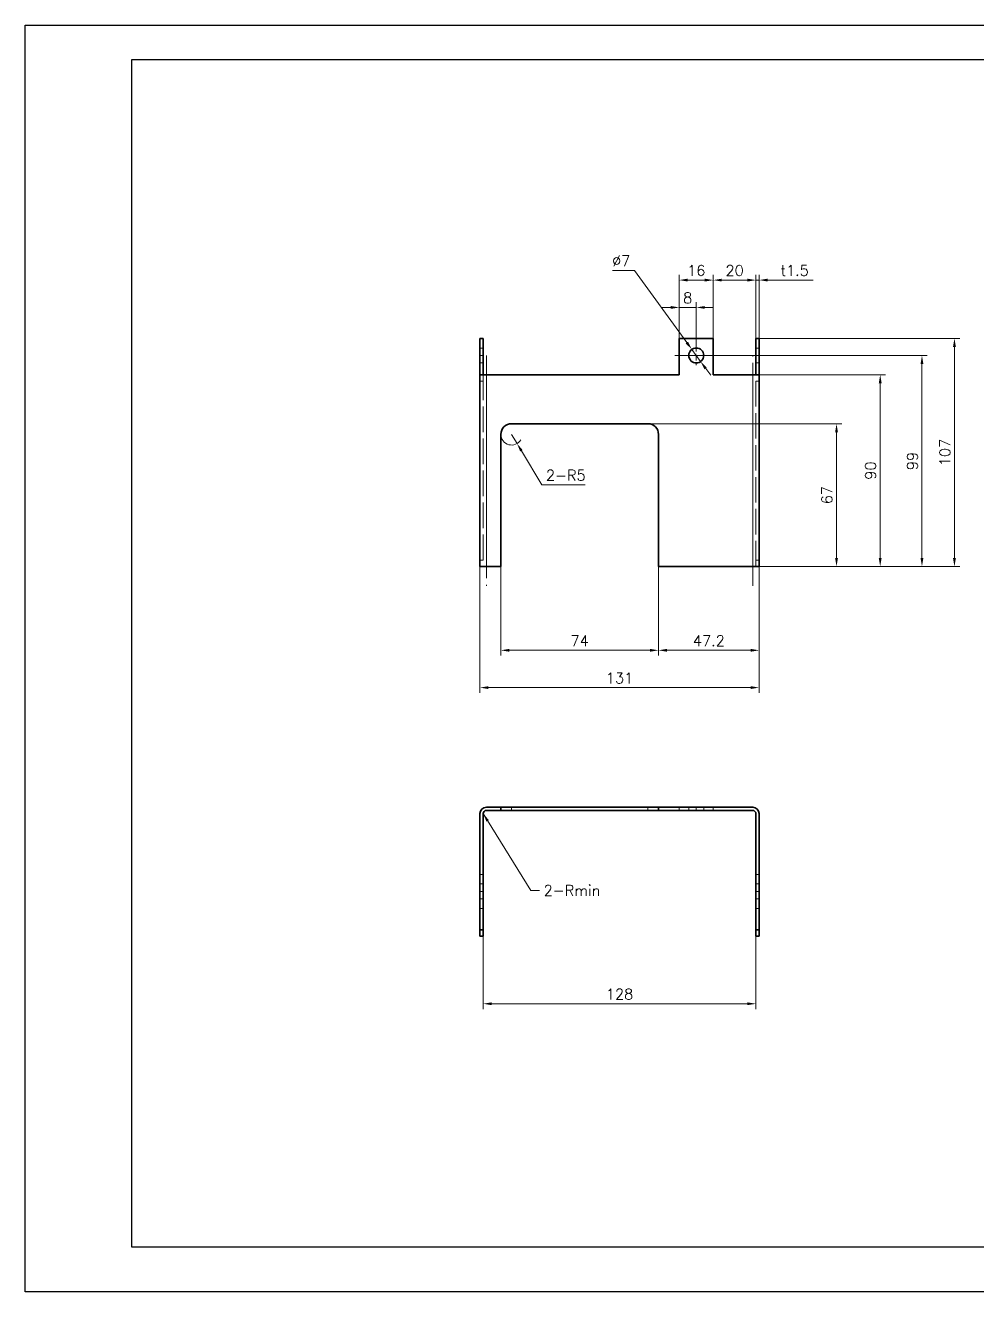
# Model space of a CAD drawing. Extents: x 337 to 133961, y -16604 to 10647.
# Drawn here: x 63455 to 63902, y 3892 to 4486 of the extents above; entities that cross this region are included whole.
import ezdxf
from ezdxf.enums import TextEntityAlignment as Align

# ---------------------------------------------------------------- set-up
doc = ezdxf.new("R2010")
doc.units = 0
for name, pattern in [('CENTER2', [28.575, 19.05, -3.175, 3.175, -3.175]), ('DASHDOT', [18.5, 12, -3, 0.5, -3]), ('DASHED', [15, 12, -3]), ('HIDDEN2', [4.7625, 3.175, -1.5875])]:
    doc.linetypes.add(name, pattern=pattern)
doc.layers.get('0').update_dxf_attribs({"linetype": 'CONTINUOUS'})
doc.layers.get('Defpoints').update_dxf_attribs({"linetype": 'CONTINUOUS'})
doc.layers.add('A3', color=7, linetype='CONTINUOUS')
for name, color, linetype, lineweight in [('DIM', 71, 'CONTINUOUS', 13), ('中心线', 2, 'CENTER2', 13), ('虚线', 1, 'HIDDEN2', 13)]:
    doc.layers.add(name, color=color, linetype=linetype, lineweight=lineweight)
doc.styles.add('CH-1', font='FSGB2312.ttf', dxfattribs={"height": 3})
doc.styles.get("Standard").update_dxf_attribs({"font": 'txt.shx', "bigfont": 'bigfont.shx'})
doc.dimstyles.new('副本2', dxfattribs={"dimscale": 2, "dimtxt": 2.5, "dimasz": 2, "dimexe": 1.25, "dimexo": 0, "dimgap": 1, "dimtad": 1, "dimdsep": 46, "dimtxsty": 'Standard', "dimcen": 0, "dimclrd": 3, "dimclre": 3, "dimclrt": 1, "dimadec": 1, "dimazin": 2, "dimtfac": 1, "dimtmove": 0, "dimatfit": 3, "dimfxl": 0, "dimtolj": 1, "dimlwd": -1, "dimlwe": -1, "dimarcsym": 0})
doc.dimstyles.new('副本2$0', dxfattribs={"dimscale": 2, "dimtxt": 2.5, "dimasz": 2, "dimexe": 1.25, "dimexo": 0, "dimgap": 1, "dimtad": 1, "dimdsep": 46, "dimtxsty": 'Standard', "dimcen": 0, "dimclrd": 3, "dimclre": 3, "dimclrt": 1, "dimadec": 1, "dimazin": 2, "dimtfac": 1, "dimtmove": 0, "dimatfit": 3, "dimfxl": 0, "dimtolj": 1, "dimlwd": -1, "dimlwe": -1, "dimarcsym": 0})
doc.dimstyles.new('副本2$3', dxfattribs={"dimscale": 2, "dimtxt": 2.5, "dimasz": 2, "dimexe": 1.25, "dimexo": 0, "dimgap": 1, "dimtad": 1, "dimtoh": 1, "dimdsep": 46, "dimtxsty": 'Standard', "dimcen": 0, "dimclrd": 3, "dimclre": 3, "dimclrt": 1, "dimadec": 1, "dimazin": 2, "dimtfac": 1, "dimtmove": 0, "dimatfit": 3, "dimfxl": 0, "dimtolj": 1, "dimlwd": -1, "dimlwe": -1, "dimarcsym": 0})
doc.dimstyles.new('副本2$4', dxfattribs={"dimscale": 2, "dimtxt": 2.5, "dimasz": 2, "dimexe": 1.25, "dimexo": 0, "dimgap": 1, "dimtad": 1, "dimtoh": 1, "dimdsep": 46, "dimtxsty": 'Standard', "dimcen": 0, "dimclrd": 3, "dimclre": 3, "dimclrt": 1, "dimadec": 1, "dimazin": 2, "dimtfac": 1, "dimtmove": 0, "dimatfit": 3, "dimfxl": 0, "dimtolj": 1, "dimlwd": -1, "dimlwe": -1, "dimarcsym": 0})

# ---------------------------------------------------------------- blocks, each defined once
blk = doc.blocks.new('A$C2CD672AE')
for p, q in [((-218.5, -289), (-218.5, 8)), ((-218.5, 8), (201.5, 8)), ((201.5, 8), (201.5, -289)), ((-193.5, 0), (193.5, 0)), ((-193.5, -278.55), (-193.5, 0)), ((16.5, -16.21), (16.5, 0)), ((21.57, 0), (21.57, -16.21)), ((69.95, 0), (181.5, 0)), ((69.95, 0), (181.5, 0)), ((69.95, 0), (181.5, 0)), ((69.95, 0), (181.5, 0)), ((193.5, 0), (193.5, -278.55)), ((101.05, 0), (101.05, -16.21)), ((101.05, 0), (101.05, -16.21)), ((101.05, 0), (101.05, -16.21)), ((101.05, 0), (101.05, -16.21)), ((101.05, 0), (101.05, -16.21)), ((116.05, 0), (116.05, -16.21)), ((116.05, 0), (116.05, -16.21)), ((116.05, 0), (116.05, -16.21)), ((116.05, 0), (116.05, -16.21)), ((116.05, 0), (116.05, -16.21)), ((128.05, 0), (128.05, -16.21)), ((128.05, 0), (128.05, -16.21)), ((128.05, 0), (128.05, -16.21)), ((128.05, 0), (128.05, -16.21)), ((128.05, 0), (128.05, -16.21)), ((140.05, -16.21), (140.05, 0)), ((16.5, -11.14), (19.04, -6.07)), ((16.5, -6.07), (128.05, -6.07)), ((16.5, -6.07), (128.05, -6.07)), ((16.5, -6.07), (128.05, -6.07)), ((16.5, -6.07), (128.05, -6.07)), ((19.04, -6.07), (21.57, -11.14)), ((128.05, -6.07), (140.05, -6.07)), ((128.05, -6.07), (140.05, -6.07)), ((128.05, -6.07), (140.05, -6.07)), ((128.05, -6.07), (193.5, -6.07)), ((16.5, -16.21), (19.04, -11.14)), ((16.5, -11.14), (128.05, -11.14)), ((16.5, -11.14), (128.05, -11.14)), ((16.5, -11.14), (128.05, -11.14)), ((16.5, -11.14), (128.05, -11.14)), ((19.04, -11.14), (21.57, -16.21)), ((16.5, -16.21), (140.05, -16.21)), ((140.05, -16.21), (16.5, -16.21)), ((16.5, -16.21), (140.05, -16.21)), ((16.5, -16.21), (193.5, -16.21)), ((193.5, -278.55), (-193.5, -278.55)), ((201.5, -289), (-218.5, -289))]:
    blk.add_line(p, q)
at = {"style": 'CH-1'}
for s, p in [('符号', (19.12, -1.91)), ('设 变 内 容', (62.89, -1.91)), ('日 期', (108.22, -2.16)), ('变更者', (122.43, -2.16)), ('锐角除去', (134.43, -1.63)), ('表面处理', (166.75, -1.61)), ('NO.', (19.39, -4.62)), ('REVISION', (63.16, -4.62)), ('DATE', (108.64, -4.87)), ('REVR', (122.85, -4.87)), ('C0.5', (134.43, -11.03))]:
    blk.add_text(s, height=1.775, dxfattribs=at).set_placement(p, align=Align.MIDDLE)
at = {"style": 'CH-1', "width": 0.7}
for s, p in [('ACUTE ANGLE', (134.43, -4.69)), ('SURFACE TREATMENT', (166.75, -4.68))]:
    blk.add_text(s, height=1.7746, dxfattribs=at).set_placement(p, align=Align.MIDDLE)
blk = doc.blocks.new('*D386')
at = {"layer": 'Defpoints', "color": 0, "transparency": 16777216}
for p in [(63668.53, 4231.63), (63799.53, 4231.63), (63799.53, 4174.85)]:
    blk.add_point(p, dxfattribs=at)
at = {"layer": 'DIM', "color": 3, "transparency": 16777216}
for p, q in [((63668.53, 4231.63), (63668.53, 4172.35)), ((63799.53, 4231.63), (63799.53, 4172.35)), ((63672.53, 4174.85), (63795.53, 4174.85))]:
    blk.add_line(p, q, dxfattribs=at)
for points in [[(63672.53, 4175.52), (63672.53, 4174.18), (63668.53, 4174.85)], [(63795.53, 4175.52), (63795.53, 4174.18), (63799.53, 4174.85)]]:
    blk.add_solid(points, dxfattribs=at)
at = {"layer": 'DIM', "color": 1, "transparency": 16777216, "insert": (63734.03, 4179.35), "char_height": 5, "attachment_point": 5}
blk.add_mtext('\\A1;131', dxfattribs=at)
blk = doc.blocks.new('*D387')
at = {"layer": 'Defpoints', "color": 0, "transparency": 16777216}
for p in [(63752.33, 4231.63), (63799.53, 4231.63), (63799.53, 4192.35)]:
    blk.add_point(p, dxfattribs=at)
at = {"layer": 'DIM', "color": 3, "transparency": 16777216}
for p, q in [((63752.33, 4231.63), (63752.33, 4189.85)), ((63799.53, 4231.63), (63799.53, 4189.85)), ((63756.33, 4192.35), (63795.53, 4192.35))]:
    blk.add_line(p, q, dxfattribs=at)
for points in [[(63756.33, 4193.01), (63756.33, 4191.68), (63752.33, 4192.35)], [(63795.53, 4193.01), (63795.53, 4191.68), (63799.53, 4192.35)]]:
    blk.add_solid(points, dxfattribs=at)
at = {"layer": 'DIM', "color": 1, "transparency": 16777216, "insert": (63775.93, 4196.85), "char_height": 5, "attachment_point": 5}
blk.add_mtext('\\A1;47.2', dxfattribs=at)
blk = doc.blocks.new('*D388')
at = {"layer": 'Defpoints', "color": 0, "transparency": 16777216}
for p in [(63678.33, 4231.63), (63752.33, 4231.63), (63678.33, 4192.35)]:
    blk.add_point(p, dxfattribs=at)
at = {"layer": 'DIM', "color": 3, "transparency": 16777216}
for p, q in [((63678.33, 4231.63), (63678.33, 4189.85)), ((63752.33, 4231.63), (63752.33, 4189.85)), ((63748.33, 4192.35), (63682.33, 4192.35))]:
    blk.add_line(p, q, dxfattribs=at)
for points in [[(63682.33, 4193.01), (63682.33, 4191.68), (63678.33, 4192.35)], [(63748.33, 4193.01), (63748.33, 4191.68), (63752.33, 4192.35)]]:
    blk.add_solid(points, dxfattribs=at)
at = {"layer": 'DIM', "color": 1, "transparency": 16777216, "insert": (63715.33, 4196.85), "char_height": 5, "attachment_point": 5}
blk.add_mtext('\\A1;74', dxfattribs=at)
blk = doc.blocks.new('*D389')
at = {"layer": 'Defpoints', "color": 0, "transparency": 16777216}
for p in [(63799.53, 4338.63), (63891.18, 4338.63), (63799.53, 4231.63)]:
    blk.add_point(p, dxfattribs=at)
at = {"layer": 'DIM', "color": 3, "transparency": 16777216}
for p, q in [((63799.53, 4338.63), (63893.68, 4338.63)), ((63891.18, 4235.63), (63891.18, 4334.63)), ((63799.53, 4231.63), (63893.68, 4231.63))]:
    blk.add_line(p, q, dxfattribs=at)
for points in [[(63890.51, 4334.63), (63891.85, 4334.63), (63891.18, 4338.63)], [(63890.51, 4235.63), (63891.85, 4235.63), (63891.18, 4231.63)]]:
    blk.add_solid(points, dxfattribs=at)
at = {"layer": 'DIM', "color": 1, "transparency": 16777216, "insert": (63886.68, 4285.13), "char_height": 5, "attachment_point": 5, "rotation": 90}
blk.add_mtext('\\A1;107', dxfattribs=at)
blk = doc.blocks.new('*D390')
at = {"layer": 'Defpoints', "color": 0, "transparency": 16777216}
for p in [(63747.33, 4298.63), (63835.85, 4298.63), (63799.53, 4231.63)]:
    blk.add_point(p, dxfattribs=at)
at = {"layer": 'DIM', "color": 3, "transparency": 16777216}
for p, q in [((63747.33, 4298.63), (63838.35, 4298.63)), ((63835.85, 4235.63), (63835.85, 4294.63)), ((63799.53, 4231.63), (63838.35, 4231.63))]:
    blk.add_line(p, q, dxfattribs=at)
for points in [[(63835.18, 4294.63), (63836.51, 4294.63), (63835.85, 4298.63)], [(63835.18, 4235.63), (63836.51, 4235.63), (63835.85, 4231.63)]]:
    blk.add_solid(points, dxfattribs=at)
at = {"layer": 'DIM', "color": 1, "transparency": 16777216, "insert": (63831.35, 4265.13), "char_height": 5, "attachment_point": 5, "rotation": 90}
blk.add_mtext('\\A1;67', dxfattribs=at)
blk = doc.blocks.new('*D391')
at = {"layer": 'Defpoints', "color": 0, "transparency": 16777216}
for p in [(63799.53, 4366), (63798.03, 4338.63), (63799.53, 4338.63)]:
    blk.add_point(p, dxfattribs=at)
at = {"layer": 'DIM', "color": 3, "transparency": 16777216}
for p, q in [((63794.03, 4366), (63790.03, 4366)), ((63798.03, 4338.63), (63798.03, 4368.5)), ((63798.03, 4366), (63799.53, 4366)), ((63799.53, 4338.63), (63799.53, 4368.5)), ((63803.53, 4366), (63824.87, 4366))]:
    blk.add_line(p, q, dxfattribs=at)
for points in [[(63794.03, 4366.67), (63794.03, 4365.33), (63798.03, 4366)], [(63803.53, 4366.67), (63803.53, 4365.33), (63799.53, 4366)]]:
    blk.add_solid(points, dxfattribs=at)
at = {"layer": 'DIM', "color": 1, "transparency": 16777216, "insert": (63816.2, 4370.5), "char_height": 5, "attachment_point": 5}
blk.add_mtext('\\A1;t{\\Ftxt,bigfont|c134;1.5}', dxfattribs=at)
blk = doc.blocks.new('*D392')
at = {"layer": 'Defpoints', "color": 0, "transparency": 16777216}
for p in [(63778.03, 4366), (63778.03, 4338.63), (63798.03, 4338.63)]:
    blk.add_point(p, dxfattribs=at)
at = {"layer": 'DIM', "color": 3, "transparency": 16777216}
for p, q in [((63778.03, 4338.63), (63778.03, 4368.5)), ((63794.03, 4366), (63782.03, 4366)), ((63798.03, 4338.63), (63798.03, 4368.5))]:
    blk.add_line(p, q, dxfattribs=at)
for points in [[(63782.03, 4366.67), (63782.03, 4365.33), (63778.03, 4366)], [(63794.03, 4366.67), (63794.03, 4365.33), (63798.03, 4366)]]:
    blk.add_solid(points, dxfattribs=at)
at = {"layer": 'DIM', "color": 1, "transparency": 16777216, "insert": (63788.03, 4370.5), "char_height": 5, "attachment_point": 5}
blk.add_mtext('\\A1;20', dxfattribs=at)
blk = doc.blocks.new('*D393')
at = {"layer": 'Defpoints', "color": 0, "transparency": 16777216}
for p in [(63762.03, 4366), (63762.03, 4338.63), (63778.03, 4338.63)]:
    blk.add_point(p, dxfattribs=at)
at = {"layer": 'DIM', "color": 3, "transparency": 16777216}
for p, q in [((63762.03, 4338.63), (63762.03, 4368.5)), ((63774.03, 4366), (63766.03, 4366)), ((63778.03, 4338.63), (63778.03, 4368.5))]:
    blk.add_line(p, q, dxfattribs=at)
for points in [[(63766.03, 4366.67), (63766.03, 4365.33), (63762.03, 4366)], [(63774.03, 4366.67), (63774.03, 4365.33), (63778.03, 4366)]]:
    blk.add_solid(points, dxfattribs=at)
at = {"layer": 'DIM', "color": 1, "transparency": 16777216, "insert": (63770.03, 4370.5), "char_height": 5, "attachment_point": 5}
blk.add_mtext('\\A1;16', dxfattribs=at)
blk = doc.blocks.new('*D394')
at = {"layer": 'Defpoints', "color": 0, "transparency": 16777216}
for p in [(63796.53, 4321.63), (63856.34, 4321.63), (63799.53, 4231.63)]:
    blk.add_point(p, dxfattribs=at)
at = {"layer": 'DIM', "color": 3, "transparency": 16777216}
for p, q in [((63796.53, 4321.63), (63858.84, 4321.63)), ((63856.34, 4235.63), (63856.34, 4317.63)), ((63799.53, 4231.63), (63858.84, 4231.63))]:
    blk.add_line(p, q, dxfattribs=at)
for points in [[(63855.68, 4317.63), (63857.01, 4317.63), (63856.34, 4321.63)], [(63855.68, 4235.63), (63857.01, 4235.63), (63856.34, 4231.63)]]:
    blk.add_solid(points, dxfattribs=at)
at = {"layer": 'DIM', "color": 1, "transparency": 16777216, "insert": (63851.84, 4276.63), "char_height": 5, "attachment_point": 5, "rotation": 90}
blk.add_mtext('\\A1;90', dxfattribs=at)
blk = doc.blocks.new('*D395')
at = {"layer": 'Defpoints', "color": 0, "transparency": 16777216}
for p in [(63683.33, 4293.63), (63685.92, 4289.35)]:
    blk.add_point(p, dxfattribs=at)
at = {"layer": 'DIM', "color": 3, "transparency": 16777216}
for p, q in [((63683.33, 4293.63), (63685.92, 4289.35)), ((63697.64, 4269.94), (63687.98, 4285.93)), ((63717.98, 4269.94), (63697.64, 4269.94))]:
    blk.add_line(p, q, dxfattribs=at)
blk.add_arc((63683.33, 4293.63), 5, 180, 329.77838, dxfattribs=at)
blk.add_solid([(63688.56, 4286.27), (63687.41, 4285.59), (63685.92, 4289.35)], dxfattribs=at)
at = {"layer": 'DIM', "color": 1, "transparency": 16777216, "insert": (63708.81, 4274.44), "char_height": 5, "attachment_point": 5}
blk.add_mtext('\\A1;2-{\\Ftxt,bigfont|c134;R5}', dxfattribs=at)
blk = doc.blocks.new('*D396')
at = {"layer": 'Defpoints', "color": 0, "transparency": 16777216}
for p in [(63760.03, 4330.63), (63875.94, 4330.63), (63799.53, 4231.63)]:
    blk.add_point(p, dxfattribs=at)
at = {"layer": 'DIM', "color": 3, "transparency": 16777216}
for p, q in [((63760.03, 4330.63), (63878.44, 4330.63)), ((63875.94, 4235.63), (63875.94, 4326.63)), ((63799.53, 4231.63), (63878.44, 4231.63))]:
    blk.add_line(p, q, dxfattribs=at)
for points in [[(63875.27, 4326.63), (63876.6, 4326.63), (63875.94, 4330.63)], [(63875.27, 4235.63), (63876.6, 4235.63), (63875.94, 4231.63)]]:
    blk.add_solid(points, dxfattribs=at)
at = {"layer": 'DIM', "color": 1, "transparency": 16777216, "insert": (63871.44, 4281.13), "char_height": 5, "attachment_point": 5, "rotation": 90}
blk.add_mtext('\\A1;99', dxfattribs=at)
blk = doc.blocks.new('*D397')
at = {"layer": 'Defpoints', "color": 0, "transparency": 16777216}
for p in [(63767.97, 4333.46), (63772.09, 4327.81)]:
    blk.add_point(p, dxfattribs=at)
at = {"layer": 'DIM', "color": 3, "transparency": 16777216}
for p, q in [((63730.66, 4370.46), (63740.99, 4370.46)), ((63740.99, 4370.46), (63765.61, 4336.69)), ((63772.09, 4327.81), (63767.97, 4333.46)), ((63774.45, 4324.57), (63776.81, 4321.34))]:
    blk.add_line(p, q, dxfattribs=at)
for points in [[(63766.15, 4337.09), (63765.07, 4336.3), (63767.97, 4333.46)], [(63774.99, 4324.97), (63773.91, 4324.18), (63772.09, 4327.81)]]:
    blk.add_solid(points, dxfattribs=at)
at = {"layer": 'DIM', "color": 1, "transparency": 16777216, "insert": (63734.82, 4374.96), "char_height": 5, "attachment_point": 5}
blk.add_mtext('\\A1;∅7', dxfattribs=at)
blk = doc.blocks.new('*D404')
at = {"layer": 'Defpoints', "color": 0, "transparency": 16777216}
for p in [(63670.03, 4058.25), (63798.03, 4058.25), (63798.03, 4026.55)]:
    blk.add_point(p, dxfattribs=at)
at = {"layer": 'DIM', "color": 3, "transparency": 16777216}
for p, q in [((63670.03, 4058.25), (63670.03, 4024.05)), ((63798.03, 4058.25), (63798.03, 4024.05)), ((63674.03, 4026.55), (63794.03, 4026.55))]:
    blk.add_line(p, q, dxfattribs=at)
for points in [[(63674.03, 4027.22), (63674.03, 4025.89), (63670.03, 4026.55)], [(63794.03, 4027.22), (63794.03, 4025.89), (63798.03, 4026.55)]]:
    blk.add_solid(points, dxfattribs=at)
at = {"layer": 'DIM', "color": 1, "transparency": 16777216, "insert": (63734.03, 4031.05), "char_height": 5, "attachment_point": 5}
blk.add_mtext('\\A1;128', dxfattribs=at)
blk = doc.blocks.new('*D405')
at = {"layer": 'Defpoints', "color": 0, "transparency": 16777216}
for p in [(63762.03, 4353.17), (63762.03, 4338.63), (63770.03, 4335.18)]:
    blk.add_point(p, dxfattribs=at)
at = {"layer": 'DIM', "color": 3, "transparency": 16777216}
for p, q in [((63762.03, 4338.63), (63762.03, 4355.67)), ((63770.03, 4335.18), (63770.03, 4355.67)), ((63758.03, 4353.17), (63754.03, 4353.17)), ((63770.03, 4353.17), (63762.03, 4353.17)), ((63774.03, 4353.17), (63778.03, 4353.17))]:
    blk.add_line(p, q, dxfattribs=at)
for points in [[(63758.03, 4353.84), (63758.03, 4352.51), (63762.03, 4353.17)], [(63774.03, 4353.84), (63774.03, 4352.51), (63770.03, 4353.17)]]:
    blk.add_solid(points, dxfattribs=at)
at = {"layer": 'DIM', "color": 1, "transparency": 16777216, "insert": (63766.03, 4357.67), "char_height": 5, "attachment_point": 5}
blk.add_mtext('\\A1;8', dxfattribs=at)

msp = doc.modelspace()

# ---------------------------------------------------------------- linework, layer by layer
at = {"color": 7, "lineweight": 35, "ltscale": 0.425}
for p, q in [((63668.532, 4321.634), (63668.532, 4338.634)), ((63670.032, 4321.634), (63670.032, 4338.634)), ((63762.032, 4338.634), (63762.032, 4321.634)), ((63778.032, 4321.634), (63778.032, 4338.634)), ((63798.032, 4321.634), (63798.032, 4338.634)), ((63799.532, 4321.634), (63799.532, 4338.634))]:
    msp.add_line(p, q, dxfattribs=at)
at = {"color": 7, "lineweight": 35, "ltscale": 0.0375}
for p, q in [((63668.532, 4338.634), (63670.032, 4338.634)), ((63798.032, 4338.634), (63799.532, 4338.634)), ((63678.332, 4118.752), (63678.332, 4117.252)), ((63752.332, 4118.752), (63752.332, 4117.252)), ((63668.532, 4061.252), (63670.032, 4061.252)), ((63668.532, 4058.252), (63670.032, 4058.252)), ((63798.032, 4061.252), (63799.532, 4061.252)), ((63798.032, 4058.252), (63799.532, 4058.252))]:
    msp.add_line(p, q, dxfattribs=at)
at = {"color": 7, "lineweight": 35, "ltscale": 0.4}
msp.add_line((63762.032, 4338.634), (63778.032, 4338.634), dxfattribs=at)
at = {"color": 7, "lineweight": 35, "ltscale": 0.075}
for p, q in [((63668.532, 4321.634), (63671.532, 4321.634)), ((63799.532, 4321.634), (63796.532, 4321.634)), ((63668.532, 4231.634), (63671.532, 4231.634)), ((63799.532, 4231.634), (63796.532, 4231.634)), ((63668.532, 4058.252), (63668.532, 4061.252)), ((63670.032, 4061.252), (63670.032, 4058.252)), ((63798.032, 4061.252), (63798.032, 4058.252)), ((63799.532, 4061.252), (63799.532, 4058.252))]:
    msp.add_line(p, q, dxfattribs=at)
at = {"color": 7, "lineweight": 35}
for p, q in [((63668.532, 4321.634), (63668.532, 4231.634)), ((63671.532, 4321.634), (63762.032, 4321.634)), ((63799.532, 4231.634), (63799.532, 4321.634)), ((63683.332, 4298.634), (63747.332, 4298.634)), ((63678.332, 4293.634), (63678.332, 4231.634)), ((63752.332, 4231.634), (63752.332, 4293.634)), ((63752.332, 4231.634), (63796.532, 4231.634)), ((63683.332, 4118.752), (63747.332, 4118.752)), ((63683.332, 4117.252), (63747.332, 4117.252)), ((63752.332, 4118.752), (63796.532, 4118.752)), ((63752.332, 4117.252), (63796.532, 4117.252)), ((63668.532, 4115.752), (63668.532, 4076.752)), ((63670.032, 4115.752), (63670.032, 4076.752)), ((63798.032, 4115.752), (63798.032, 4061.252)), ((63799.532, 4115.752), (63799.532, 4061.252))]:
    msp.add_line(p, q, dxfattribs=at)
at = {"color": 7, "lineweight": 13}
for p, q in [((63671.532, 4321.634), (63671.532, 4231.634)), ((63796.532, 4231.634), (63796.532, 4321.634))]:
    msp.add_line(p, q, dxfattribs=at)
at = {"color": 7, "lineweight": 35, "ltscale": 0.4625}
msp.add_line((63778.032, 4321.634), (63796.532, 4321.634), dxfattribs=at)
at = {"color": 7, "lineweight": 35, "ltscale": 0.17}
for p, q in [((63678.332, 4231.634), (63671.532, 4231.634)), ((63678.332, 4118.752), (63671.532, 4118.752)), ((63671.532, 4117.252), (63678.332, 4117.252))]:
    msp.add_line(p, q, dxfattribs=at)
at = {"color": 7, "lineweight": 35, "ltscale": 0.125}
for p, q in [((63683.332, 4118.752), (63678.332, 4118.752)), ((63678.332, 4117.252), (63683.332, 4117.252)), ((63752.332, 4118.752), (63747.332, 4118.752)), ((63747.332, 4117.252), (63752.332, 4117.252))]:
    msp.add_line(p, q, dxfattribs=at)
at = {"color": 7, "lineweight": 13, "ltscale": 0.0375}
for p, q in [((63683.332, 4118.752), (63683.332, 4117.252)), ((63747.332, 4118.752), (63747.332, 4117.252))]:
    msp.add_line(p, q, dxfattribs=at)
at = {"color": 7, "lineweight": 35, "ltscale": 0.3875}
for p, q in [((63668.532, 4076.752), (63668.532, 4061.252)), ((63670.032, 4076.752), (63670.032, 4061.252))]:
    msp.add_line(p, q, dxfattribs=at)
at = {"color": 7, "lineweight": 35}
msp.add_circle((63770.032, 4330.634), 3.5, dxfattribs=at)
for centre, radius, start, end in [((63683.332, 4293.634), 5, 90, 180), ((63747.332, 4293.634), 5, 0, 90), ((63671.532, 4115.752), 3, 90, 180), ((63671.532, 4115.752), 1.5, 90, 180), ((63796.532, 4115.752), 3, 0, 90), ((63796.532, 4115.752), 1.5, 0, 90)]:
    msp.add_arc(centre, radius, start, end, dxfattribs=at)
at = {"layer": 'A3'}
msp.add_lwpolyline([(63455.207, 4485.504), (64295.207, 4485.504), (64295.207, 3891.504), (63455.207, 3891.504)], close=True, dxfattribs=at)
at = {"layer": '中心线', "linetype": 'DASHDOT', "lineweight": 13, "ltscale": 0.045016}
for p, q in [((63670.182, 4330.634), (63668.381, 4330.634)), ((63799.682, 4330.634), (63797.881, 4330.634)), ((63670.182, 4079.252), (63668.381, 4079.252)), ((63799.682, 4079.252), (63797.881, 4079.252))]:
    msp.add_line(p, q, dxfattribs=at)
at = {"layer": '中心线', "linetype": 'DASHDOT', "lineweight": 13}
for p, q in [((63671.532, 4330.634), (63671.532, 4222.634)), ((63796.532, 4222.634), (63796.532, 4330.634))]:
    msp.add_line(p, q, dxfattribs=at)
at = {"layer": '中心线', "linetype": 'DASHDOT', "lineweight": 13, "ltscale": 0.227499}
for p, q in [((63774.582, 4330.634), (63765.482, 4330.634)), ((63770.032, 4335.184), (63770.032, 4326.084))]:
    msp.add_line(p, q, dxfattribs=at)
at = {"layer": '中心线', "linetype": 'DASHDOT', "lineweight": 13, "ltscale": 0.045015}
for p, q in [((63683.332, 4118.902), (63683.332, 4117.101)), ((63747.332, 4118.902), (63747.332, 4117.101)), ((63770.032, 4118.902), (63770.032, 4117.101))]:
    msp.add_line(p, q, dxfattribs=at)
at = {"layer": '虚线', "linetype": 'DASHED', "lineweight": 13, "ltscale": 0.0375}
for p, q in [((63670.032, 4334.134), (63668.532, 4334.134)), ((63799.532, 4334.134), (63798.032, 4334.134)), ((63670.032, 4327.134), (63668.532, 4327.134)), ((63799.532, 4327.134), (63798.032, 4327.134)), ((63670.032, 4318.634), (63668.532, 4318.634)), ((63799.532, 4318.634), (63798.032, 4318.634)), ((63668.532, 4234.634), (63670.032, 4234.634)), ((63798.032, 4234.634), (63799.532, 4234.634)), ((63762.032, 4118.752), (63762.032, 4117.252)), ((63766.532, 4118.752), (63766.532, 4117.252)), ((63773.532, 4118.752), (63773.532, 4117.252)), ((63778.032, 4118.752), (63778.032, 4117.252)), ((63668.532, 4087.252), (63670.032, 4087.252)), ((63798.032, 4087.252), (63799.532, 4087.252)), ((63670.032, 4082.752), (63668.532, 4082.752)), ((63799.532, 4082.752), (63798.032, 4082.752)), ((63670.032, 4075.752), (63668.532, 4075.752)), ((63799.532, 4075.752), (63798.032, 4075.752)), ((63668.532, 4071.252), (63670.032, 4071.252)), ((63798.032, 4071.252), (63799.532, 4071.252)), ((63670.032, 4061.252), (63668.532, 4061.252)), ((63799.532, 4061.252), (63798.032, 4061.252))]:
    msp.add_line(p, q, dxfattribs=at)
at = {"layer": '虚线', "linetype": 'DASHED', "lineweight": 13}
for p, q in [((63670.032, 4321.634), (63670.032, 4231.634)), ((63671.532, 4321.634), (63671.532, 4231.634)), ((63796.532, 4231.634), (63796.532, 4321.634)), ((63798.032, 4231.634), (63798.032, 4321.634))]:
    msp.add_line(p, q, dxfattribs=at)

# ---------------------------------------------------------------- block references
at = {"xscale": 2, "yscale": 2, "zscale": 2}
msp.add_blockref('A$C2CD672AE', (63892.207, 4469.504), dxfattribs=at)

# ---------------------------------------------------------------- texts
at = {"layer": 'DIM', "color": 1, "insert": (63698.427, 4082.204), "char_height": 5, "width": 626.0377, "attachment_point": 1}
msp.add_mtext('\\A1;2-Rmin', dxfattribs=at)

# ---------------------------------------------------------------- dimensions: what is measured, and where the dimension line sits
at = {"layer": 'DIM'}
dim = msp.add_diameter_dim_2p(p1=(63772.094, 4327.806), p2=(63767.97, 4333.462), dimstyle='副本2$3', dxfattribs=at)
dim.commit()
dim.dimension.update_dxf_attribs({"geometry": '*D397', "text_midpoint": (63734.824, 4370.462), "dimtype": 163})
for base, p1, p2, picture, middle in [((63762.032, 4366), (63778.032, 4338.634), (63762.032, 4338.634), '*D393', (63770.032, 4370.5)), ((63778.032, 4366), (63798.032, 4338.634), (63778.032, 4338.634), '*D392', (63788.032, 4370.5)), ((63762.032, 4353.173), (63770.032, 4335.184), (63762.032, 4338.634), '*D405', (63766.032, 4357.673)), ((63799.532, 4174.849), (63668.532, 4231.634), (63799.532, 4231.634), '*D386', (63734.032, 4179.349)), ((63678.332, 4192.347), (63752.332, 4231.634), (63678.332, 4231.634), '*D388', (63715.332, 4196.847)), ((63799.532, 4192.347), (63752.332, 4231.634), (63799.532, 4231.634), '*D387', (63775.932, 4196.847)), ((63798.032, 4026.554), (63670.032, 4058.252), (63798.032, 4058.252), '*D404', (63734.032, 4031.054))]:
    dim = msp.add_linear_dim(base=base, p1=p1, p2=p2, dimstyle='副本2$0', dxfattribs=at)
    dim.commit()
    dim.dimension.update_dxf_attribs({"geometry": picture, "text_midpoint": middle})
dim = msp.add_linear_dim(base=(63799.532, 4366), p1=(63798.032, 4338.634), p2=(63799.532, 4338.634), text='t{\\Ftxt,bigfont|c134;<>}', dimstyle='副本2$0', dxfattribs=at)
dim.commit()
dim.dimension.update_dxf_attribs({"geometry": '*D391', "text_midpoint": (63816.198, 4370.5)})
for base, p2, picture, middle in [((63891.179, 4338.634), (63799.532, 4338.634), '*D389', (63886.679, 4285.134)), ((63875.936, 4330.634), (63760.032, 4330.634), '*D396', (63871.436, 4281.134)), ((63856.343, 4321.634), (63796.532, 4321.634), '*D394', (63851.843, 4276.634)), ((63835.845, 4298.634), (63747.332, 4298.634), '*D390', (63831.345, 4265.134))]:
    dim = msp.add_linear_dim(base=base, p1=(63799.532, 4231.634), p2=p2, angle=90, dimstyle='副本2$0', dxfattribs=at)
    dim.commit()
    dim.dimension.update_dxf_attribs({"geometry": picture, "text_midpoint": middle})
dim = msp.add_radius_dim(center=(63683.332, 4293.634), mpoint=(63685.917, 4289.354), text='2-{\\Ftxt,bigfont|c134;<>}', dimstyle='副本2$4', dxfattribs=at)
dim.commit()
dim.dimension.update_dxf_attribs({"geometry": '*D395', "text_midpoint": (63708.81, 4269.938), "dimtype": 164})

# ---------------------------------------------------------------- leaders
at = {"layer": 'DIM', "annotation_type": 0, "has_hookline": 1, "hookline_direction": 0, "text_width": 25}
msp.add_leader([(63670.032, 4115.752), (63692.427, 4079.704), (63696.427, 4079.704)], dimstyle='副本2', override={"dimgap": 1, "dimtad": 0}, dxfattribs=at)

doc.saveas('drawing.dxf')
